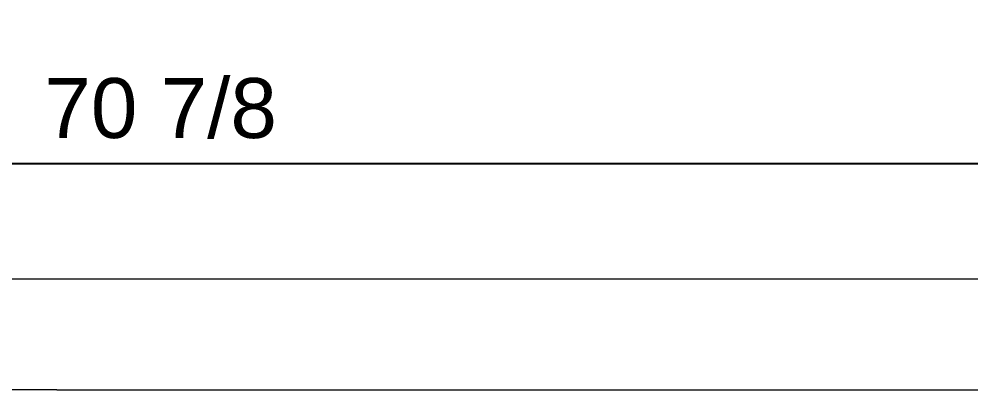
# Model space of a CAD drawing. Header units: inches. Extents: x -4 to 147, y -1 to 99.
# Drawn here: x 36.13 to 56, y 91.26 to 98.99 of the extents above; entities that cross this region are included whole.
import ezdxf

# ---------------------------------------------------------------- set-up
doc = ezdxf.new("R2010")
doc.units = ezdxf.units.IN
doc.layers.add('ZANO_R', color=7, linetype='Continuous', lineweight=0)
doc.layers.add('ZANO_W', color=1, linetype='Continuous', lineweight=0)
doc.styles.get("Standard").update_dxf_attribs({"font": 'arial.ttf'})
doc.dimstyles.new('amerykanie', dxfattribs={"dimtxt": 50, "dimasz": 50, "dimexe": 0.5, "dimexo": 0.5, "dimgap": 1, "dimtad": 1, "dimdec": 0, "dimzin": 0, "dimlunit": 5, "dimtxsty": 'Standard', "dimcen": 0.09, "dimclrd": 1, "dimclre": 1, "dimclrt": 1, "dimazin": 0, "dimtfac": 1, "dimtdec": 0, "dimtmove": 0, "dimatfit": 3, "dimfxl": 1, "dimtzin": 0, "dimarcsym": 1})

# ---------------------------------------------------------------- blocks, each defined once
blk = doc.blocks.new('*D420')
at = {"layer": 'ZANO_W', "color": 1, "lineweight": -2}
for p, q in [((3.658, 93.305), (3.658, 96.479)), ((74.524, 93.852), (74.524, 96.479)), ((4.658, 95.979), (73.524, 95.979))]:
    blk.add_line(p, q, dxfattribs=at)
at = {"layer": 'ZANO_W', "color": 1}
for points in [[(4.658, 96.146), (4.658, 95.812), (3.658, 95.979)], [(73.524, 95.812), (73.524, 96.146), (74.524, 95.979)]]:
    blk.add_solid(points, dxfattribs=at)
at = {"layer": 'ZANO_W', "color": 1, "insert": (39.091, 97.125), "char_height": 1.25, "attachment_point": 5}
blk.add_mtext('70 7/8', dxfattribs=at)

msp = doc.modelspace()

# ---------------------------------------------------------------- linework, layer by layer
at = {"layer": 'ZANO_R'}
for p, q in [((15.46805, 93.57335), (62.71407, 93.57335)), ((36.92566, 91.25585), (15.46805, 91.25585)), ((36.92566, 91.25585), (41.25636, 91.25585)), ((41.25636, 91.25585), (62.71407, 91.25585))]:
    msp.add_line(p, q, dxfattribs=at)

# ---------------------------------------------------------------- dimensions: what is measured, and where the dimension line sits
at = {"layer": 'ZANO_W'}
dim = msp.add_linear_dim(base=(74.52405, 95.97894), p1=(3.65808, 92.80517), p2=(74.52405, 93.35209), dimstyle='amerykanie', override={"dimtxt": 1.25, "dimasz": 1, "dimgap": 0.5, "dimdec": 4, "dimaunit": 1, "dimadec": 1, "dimtdec": 4, "dimtmove": 1, "dimfrac": 2}, dxfattribs=at)
dim.commit()
dim.dimension.update_dxf_attribs({"geometry": '*D420', "text_midpoint": (39.09106, 97.12526)})

doc.saveas('drawing.dxf')
